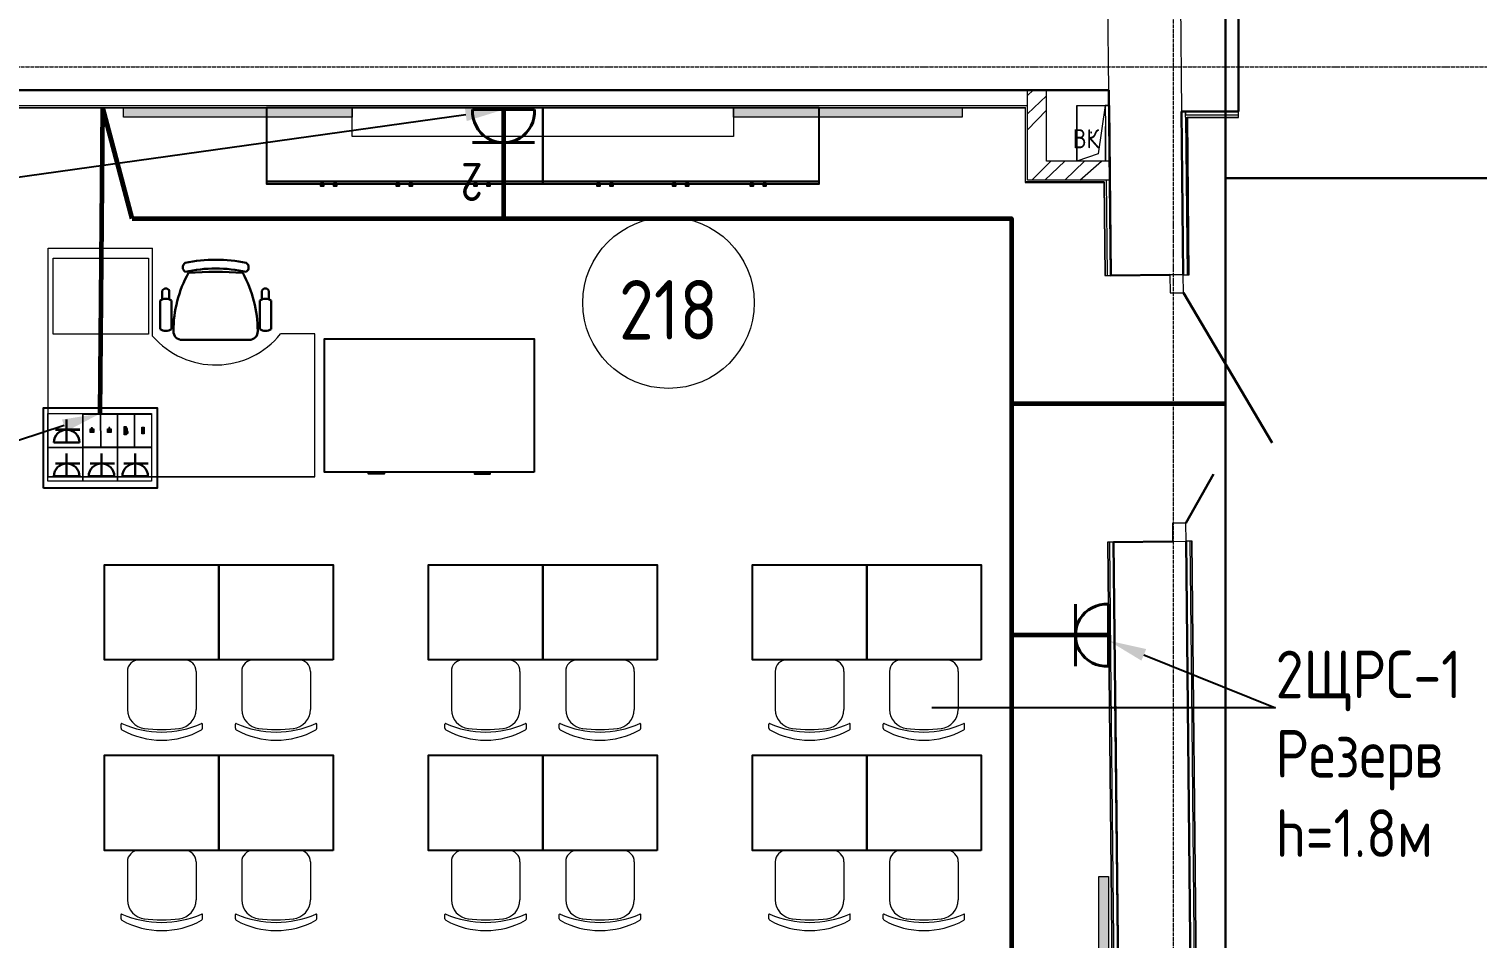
# Model space of a CAD drawing. Header units: millimetres. Extents: x -32 to 417638015, y -35 to 175284279.
# Drawn here: x 416879820 to 416887420, y 175247368 to 175252143 of the extents above; entities that cross this region are included whole.
import ezdxf
from ezdxf import colors
from ezdxf.entities.mleader import LeaderData, LeaderLine
from ezdxf.math import Vec2, Vec3

# ---------------------------------------------------------------- set-up
doc = ezdxf.new("R2010")
doc.units = ezdxf.units.MM
doc.linetypes.add('ADSK_Линия сетки', pattern=[25, 20, -2.5, 0, -2.5])
for name, color, linetype, lineweight in [('_ЭМ_В полу', 26, 'Кабель в трубе', 60), ('_ЭМ_гофра', 5, 'Continuous', 60), ('_ЭМ_ТХобщее_слой', 7, 'Continuous', 30), ('Аннотация', 7, 'Continuous', 18), ('Двери', 7, 'Continuous', 9), ('Обобщенные модели', 7, 'Continuous', 18), ('Оси', 253, 'Continuous', 9), ('Стены внутренние', 7, 'Continuous', 18), ('Стены несущие', 7, 'Continuous', 30), ('Стены отделка', 7, 'Continuous', 30), ('Стены штриховка', 7, 'Continuous', 9), ('ТХ', 5, 'Continuous', 0), ('ШТРИХОВКА', 252, 'Continuous', 15), ('Электро', 250, 'Continuous', 25), ('ЭМ', 5, 'Continuous', 40), ('ЭМ_Лоток 1_2', 162, 'Continuous', 30), ('ЭОМ_Кабель Быт. розеток', 5, 'Continuous', 30), ('ЭОМ_Кабель для СУП', 150, 'Continuous', 9)]:
    doc.layers.add(name, color=color, linetype=linetype, lineweight=lineweight)
for name, color, linetype in [('_ЭМ_Надписи', 7, 'Continuous'), ('PDF _СС_розетки', 7, 'Continuous'), ('ВНУТРЯНКА', 1, 'Continuous'), ('ЭОМ_Лотки рабочие', 5, 'Continuous')]:
    doc.layers.add(name, color=color, linetype=linetype)
doc.layers.add('PDF _ЭОМ _розетки', color=7, linetype='Continuous', true_color=0xeb0000)
doc.layers.add('Линии', color=7, linetype='Continuous', lineweight=9, true_color=0x00a600)
doc.styles.add('ELine', font='txt.shx')
doc.styles.add('GOST Common', font='GOST_Common.ttf', dxfattribs={"width": 0.9, "height": 349.9999999999996})
doc.styles.add('GOST Common_5', font='GOST_Common.ttf', dxfattribs={"width": 0.9, "height": 200})
doc.styles.add('ЭОМ', font='isocpeur.ttf', dxfattribs={"width": 0.85, "height": 250})
doc.linetypes.add('Cable in the tray', pattern='A,5,[130,ltypeshp.shx,S=1,R=0,X=0,Y=0],1.5,[130,ltypeshp.shx,S=1.5,R=90,X=0,Y=-1],1,[130,ltypeshp.shx,S=1,R=0,X=0.5,Y=0],5', length=12.5)
doc.linetypes.add('TRAY', pattern='A,12.119257,["_",ELine,S=4.5,R=90,X=0,Y=-1.555839],0.750382,["_",ELine,S=4.5,R=0,X=0,Y=-0.8058489999999999],1.314849,["_",ELine,S=4.5,R=0,X=0,Y=-0.8058489999999999],2.250029,["_",ELine,S=4.5,R=90,X=0,Y=-1.555839],13.565483', length=30)
doc.linetypes.add('Кабель в трубе', pattern='A,8,[133,ltypeshp.shx,S=1,R=0,X=10,Y=1.3],-3,[130,ltypeshp.shx,S=1.5,R=-45,X=-1.5,Y=0],8', length=19)

# ---------------------------------------------------------------- blocks, each defined once
blk = doc.blocks.new('Стул ученич штабелир №5-7')
at = {"color": 0, "linetype": 'ByBlock', "lineweight": -2}
for p, q in [((-120.064222017827, -6.874120663269423e-05), (120.064222017827, 6.874120663269423e-05)), ((-120.0642220180016, -6.874130849610083e-05), (120.0642220177106, 6.874110476928763e-05)), ((-179.935777982173, -59.99993125879337), (-179.935777982173, -260.3112319844695)), ((-179.9357779823476, -59.99993125888795), (-179.9357779823476, -260.3112319845714)), ((180.064222017827, -59.99993125879337), (180.064222017827, -260.3112319844695)), ((180.0642220177106, -59.99993125888795), (180.0642220177106, -260.3112319845714)), ((-213.4357779821148, -359.0004116515302), (-213.4357779821148, -337.3406056039639)), ((-213.4357779822894, -359.0004116516247), (-213.4357779822894, -337.3406056040585)), ((213.564222017827, -359.0004116515302), (213.564222017827, -337.3406056039639)), ((213.5642220176524, -359.0004116516247), (213.5642220176524, -337.3406056040585))]:
    blk.add_line(p, q, dxfattribs=at)
for centre, radius, start, end in [((-119.9357779822312, -59.99993125879337), 60.00000000000227, 90, 180), ((-119.9357779823476, -59.99993125885157), 59.99999999995964, 90, 180), ((120.0642220178852, -59.99993125879337), 60.00000000000227, 0, 90), ((120.0642220177106, -59.99993125885157), 59.99999999995964, 0, 90), ((-79.93577798217302, -260.3112319844549), 100.0000000000176, 180, 264.2584419996841), ((-79.93577798234764, -260.3112319845568), 100.0000000000176, 180, 264.2584419996841), ((80.06422201782698, -260.3112319844549), 100.0000000000176, 275.7415580003159, 0), ((80.06422201765236, -260.3112319845568), 100.0000000000176, 275.7415580003159, 0), ((-210.435777982173, -337.3406056039494), 2.999999999983853, 63.89783268162118, 180), ((-210.4357779823476, -337.340605604044), 2.999999999983853, 63.89783268162118, 180), ((-203.435777982173, -359.0004116515447), 9.999999999989248, 180, 238.068250632605), ((-203.4357779823476, -359.0004116516466), 9.999999999989248, 180, 238.068250632605), ((0.06422201782697812, 142.3201924452005), 520.8201237039044, 246.3195110063149, 293.6804889936851), ((0.06422201765235513, 142.3201924450987), 520.8201237039044, 246.3195110063149, 293.6804889936851), ((0.06422201782697812, 9.04909030158342), 430.5490215606072, 240.9916647866204, 299.0083352133797), ((0.06422201765235513, 9.049090301488832), 430.5490215606072, 240.9916647866204, 299.0083352133797), ((0.06422201782697812, 435.5341415462426), 800.3966485555333, 263.2469772545854, 276.7530227454146), ((0.06422201765235513, 435.5341415461407), 800.3966485555333, 263.2469772545854, 276.7530227454146), ((203.564222017827, -359.0004116515447), 9.999999999989248, 301.931749367395, 0), ((203.5642220176524, -359.0004116516466), 9.999999999989248, 301.931749367395, 0), ((210.564222017827, -337.3406056039494), 2.999999999983853, 0, 116.1021673183788), ((210.5642220176524, -337.340605604044), 2.999999999983853, 0, 116.1021673183788)]:
    blk.add_arc(centre, radius, start, end, dxfattribs=at)
blk = doc.blocks.new('Тх 2 этаж')
at = {"lineweight": 0, "true_color": 0x939598}
h = blk.add_hatch(color=252, dxfattribs=at)
h.dxf.hatch_style = 1
h.paths.add_polyline_path([(2066.487360225001, 18042.86533671076), (2066.487360225001, 17992.86533671076), (866.4873602250009, 17992.86533671076), (866.4873602250009, 18042.86533671076)])
h = blk.add_hatch(color=252, dxfattribs=at)
h.dxf.hatch_style = 1
h.paths.add_polyline_path([(5266.487360225001, 18042.86533671076), (5266.487360225001, 17992.86533671076), (4066.487360225001, 17992.86533671076), (4066.487360225001, 18042.86533671076)])
h = blk.add_hatch(color=252, dxfattribs=at)
h.dxf.hatch_style = 1
h.paths.add_polyline_path([(6035.110844338778, 12804.86533671024), (5985.110844338778, 12804.86533671024), (5985.110844338837, 14004.86533671024), (6035.110844338837, 14004.86533671024)])
at = {"color": 252, "linetype": 'Continuous', "true_color": 0x939598}
for p, q in [((1616.487360225001, 17654.89283109939), (3066.487360225001, 17654.89283109939)), ((3066.487360225001, 17654.89283109939), (4516.487360225001, 17654.89283109939)), ((1057.539675211185, 17030.71430587553), (1057.539338281029, 16879.53338246065)), ((1069.556882127537, 17082.12080714729), (1069.577691889717, 17036.50976115203)), ((1106.302882638643, 17082.04660590919), (1106.298133779666, 17036.33379109128)), ((1117.766869870131, 17030.71417165006), (1117.766532939975, 16879.53324823495)), ((1580.522511900286, 17030.71314032743), (1580.52217497013, 16879.53221691231)), ((1591.984404445742, 17082.04552349279), (1591.991273038904, 17036.33270864905)), ((1628.732728777803, 17082.11956093711), (1628.711715713027, 17036.50851503498)), ((1640.747383068898, 17030.71300610685), (1640.747046138742, 16879.53208269196)), ((1174.064579942613, 16823.27049977629), (1524.223877187702, 16823.26971939224))]:
    blk.add_line(p, q, dxfattribs=at)
at = {"color": 252, "linetype": 'Continuous', "lineweight": 5, "true_color": 0x939598}
for p, q in [((470.8254981775535, 16104.86533671076), (470.8254981775535, 17304.86533671076)), ((470.8254981775535, 17304.86533671076), (1018.746073312941, 17304.86533671076)), ((1018.746073312941, 16843.8915091604), (1018.746073312941, 17304.86533671076)), ((1870.825498177554, 16854.86533671076), (1689.929819495301, 16854.86533671082)), ((1870.825498177554, 16104.86533669912), (1870.825498177554, 16854.86533669912)), ((1870.825498177554, 16104.86533671076), (1870.825498177554, 16854.86533671076)), ((1870.825498177554, 16104.86533669912), (470.8254981775535, 16104.86533671076)), ((470.8254981775535, 16104.86533671076), (1870.825498177554, 16104.86533671076))]:
    blk.add_line(p, q, dxfattribs=at)
at = {"color": 252, "lineweight": 0, "true_color": 0x939598}
for points in [[(2066.487360225001, 18042.86533671076), (2066.487360225001, 17992.86533671076), (866.4873602250009, 17992.86533671076), (866.4873602250009, 18042.86533671076), (2066.487360225001, 18042.86533671076)], [(5266.487360225001, 18042.86533671076), (5266.487360225001, 17992.86533671076), (4066.487360225001, 17992.86533671076), (4066.487360225001, 18042.86533671076), (5266.487360225001, 18042.86533671076)], [(6035.110844338778, 12804.86533671024), (5985.110844338778, 12804.86533671024), (5985.110844338837, 14004.86533671024), (6035.110844338837, 14004.86533671024), (6035.110844338778, 12804.86533671024)]]:
    blk.add_lwpolyline(points, dxfattribs=at)
at = {"color": 252, "linetype": 'Continuous', "true_color": 0x939598}
for points in [[(1616.487360225001, 18042.86533671076), (1616.487360225001, 17642.86533671076), (3066.487360225001, 17642.86533671076), (3066.487360225001, 18042.86533671076)], [(3066.487360225001, 18042.86533671076), (3066.487360225001, 17642.86533671076), (4516.487360225001, 17642.86533671076), (4516.487360225001, 18042.86533671076)], [(1917.829770420154, 17642.86533671076), (1900.452100630326, 17642.86533671076), (1900.452100630326, 17632.64390318486), (1917.829770420154, 17632.64390318486)], [(1985.508324634691, 17642.86533671076), (1968.130654844863, 17642.86533671076), (1968.130654844863, 17632.64390318486), (1985.508324634691, 17632.64390318486)], [(2314.719219291524, 17642.86533671076), (2297.341549501696, 17642.86533671076), (2297.341549501696, 17632.64390318486), (2314.719219291524, 17632.64390318486)], [(2382.397773506062, 17642.86533671076), (2365.020103716233, 17642.86533671076), (2365.020103716233, 17632.64390318486), (2382.397773506062, 17632.64390318486)], [(2721.741993252595, 17642.86533671076), (2704.364323462767, 17642.86533671076), (2704.364323462767, 17632.64390318486), (2721.741993252595, 17632.64390318486)], [(2789.420547467133, 17642.86533671076), (2772.042877677304, 17642.86533671076), (2772.042877677304, 17632.64390318486), (2789.420547467133, 17632.64390318486)], [(3367.829770420154, 17642.86533671076), (3350.452100630326, 17642.86533671076), (3350.452100630326, 17632.64390318486), (3367.829770420154, 17632.64390318486)], [(3435.508324634691, 17642.86533671076), (3418.130654844863, 17642.86533671076), (3418.130654844863, 17632.64390318486), (3435.508324634691, 17632.64390318486)], [(3764.719219291524, 17642.86533671076), (3747.341549501696, 17642.86533671076), (3747.341549501696, 17632.64390318486), (3764.719219291524, 17632.64390318486)], [(3832.397773506062, 17642.86533671076), (3815.020103716233, 17642.86533671076), (3815.020103716233, 17632.64390318486), (3832.397773506062, 17632.64390318486)], [(4171.741993252595, 17642.86533671076), (4154.364323462767, 17642.86533671076), (4154.364323462767, 17632.64390318486), (4171.741993252595, 17632.64390318486)], [(4239.420547467133, 17642.86533671076), (4222.042877677304, 17642.86533671076), (4222.042877677304, 17632.64390318486), (4239.420547467133, 17632.64390318486)], [(3020.825498177554, 16129.86533671076), (1920.825498177554, 16129.86533671076), (1920.825498177554, 16829.86533671076), (3020.825498177554, 16829.86533671076)]]:
    blk.add_lwpolyline(points, close=True, dxfattribs=at)
at = {"color": 252, "linetype": 'Continuous', "lineweight": 5, "true_color": 0x939598}
for points in [[(4066.487360225001, 17892.86533671082), (2066.487360225001, 17892.86533671082), (2066.487360225001, 18042.86533671076), (4066.487360225001, 18042.86533671076)], [(497.2432072060183, 17253.61041609902), (997.2432072060183, 17253.61041609902), (997.2432072060183, 16853.61041609902), (497.2432072060183, 16853.61041609902)]]:
    blk.add_lwpolyline(points, close=True, dxfattribs=at)
at = {"color": 252, "linetype": 'Continuous', "true_color": 0x939598}
for points in [[(2234.101087106043, 16129.86533671076), (2234.101087106043, 16120.87561639672), (2152.280535407015, 16120.87561639672), (2152.280535407015, 16129.86533671076)], [(2707.549909249065, 16129.86533671076), (2707.549909249065, 16120.87561639672), (2789.370460948092, 16120.87561639672), (2789.370460948092, 16129.86533671076)]]:
    blk.add_lwpolyline(points, dxfattribs=at)
at = {"color": 252, "true_color": 0x939598}
for points in [[(1366.487360224128, 15142.86533671065), (766.4873602241278, 15142.86533671065), (766.4873602241278, 15642.86533671076), (1366.487360224128, 15642.86533671076)], [(1966.487360224593, 15142.86533671065), (1366.487360224593, 15142.86533671065), (1366.487360224593, 15642.86533671076), (1966.487360224593, 15642.86533671076)], [(3066.487360224593, 15142.86533671065), (2466.487360224593, 15142.86533671065), (2466.487360224593, 15642.86533671076), (3066.487360224593, 15642.86533671076)], [(3666.487360225059, 15142.86533671065), (3066.487360225059, 15142.86533671065), (3066.487360225059, 15642.86533671076), (3666.487360225059, 15642.86533671076)], [(4766.487360225059, 15142.86533671065), (4166.487360225059, 15142.86533671065), (4166.487360225059, 15642.86533671076), (4766.487360225059, 15642.86533671076)], [(5366.487360225525, 15142.86533671065), (4766.487360225525, 15142.86533671065), (4766.487360225525, 15642.86533671076), (5366.487360225525, 15642.86533671076)], [(1366.487360224128, 14142.86533671065), (766.4873602241278, 14142.86533671065), (766.4873602241278, 14642.86533671076), (1366.487360224128, 14642.86533671076)], [(1966.487360224593, 14142.86533671065), (1366.487360224593, 14142.86533671065), (1366.487360224593, 14642.86533671076), (1966.487360224593, 14642.86533671076)], [(3066.487360224593, 14142.86533671065), (2466.487360224593, 14142.86533671065), (2466.487360224593, 14642.86533671076), (3066.487360224593, 14642.86533671076)], [(3666.487360225059, 14142.86533671065), (3066.487360225059, 14142.86533671065), (3066.487360225059, 14642.86533671076), (3666.487360225059, 14642.86533671076)], [(4766.487360225059, 14142.86533671065), (4166.487360225059, 14142.86533671065), (4166.487360225059, 14642.86533671076), (4766.487360225059, 14642.86533671076)], [(5366.487360225525, 14142.86533671065), (4766.487360225525, 14142.86533671065), (4766.487360225525, 14642.86533671076), (5366.487360225525, 14642.86533671076)]]:
    blk.add_lwpolyline(points, close=True, dxfattribs=at)
at = {"color": 252, "linetype": 'Continuous', "true_color": 0x939598}
for centre, radius, start, end in [((1752.551063330611, 16871.73931141564), 624.4633710530684, 150.9067723083456, 180.1214723106648), ((1205.211818199488, 17204.41718967579), 28.12327221800075, 124.2914723103923, 235.7082723040991), ((1349.856710680178, 16451.10038618994), 747.5137961953538, 77.6019923053718, 102.3977723137098), ((1349.856814245111, 16497.57019419054), 747.5137961953548, 77.6019923053718, 102.3977723137098), ((1349.854411077569, 15419.26618142467), 1761.918570076576, 85.39382231398093, 94.65462231093323), ((945.746903814259, 16871.7441300411), 624.4533800444574, 359.8779723083235, 29.10589230348115), ((1494.504960925668, 17204.41654494143), 28.12280751992464, 304.2900723023849, 55.70964231347127), ((1087.654322808725, 16980.69436977751), 58.38480618133872, 58.9509823097884, 121.0487723124128), ((1087.944966002018, 17073.52756927087), 20.23648610886494, 24.89545230953778, 155.3353723126191), ((1610.634836007725, 16980.69320423453), 58.38485265115693, 58.95101230724548, 121.0487723124128), ((1610.374812141177, 17073.60052429879), 20.23648610886201, 24.89545230953778, 155.3353723126191), ((1087.65420883277, 16929.55318432784), 58.38482941624959, 238.9509723039595, 301.0487723124128), ((1610.634722031537, 16929.55201878486), 58.38480618134817, 238.9509723039595, 301.0487723124128), ((1173.469867607695, 16868.68242392334), 45.41608186922892, 177.813472307015, 270.7478723090622), ((1524.816468446632, 16868.68140854407), 45.4158030504315, 269.2518723107988, 2.186637302492644)]:
    blk.add_arc(centre, radius, start, end, dxfattribs=at)
at = {"color": 252, "linetype": 'Continuous', "lineweight": 5, "true_color": 0x939598}
blk.add_arc((1349.762107178918, 17129.24694638478), 437.0347128431037, 220.763286195209, 321.1101143190812, dxfattribs=at)
at = {"layer": 'ТХ', "color": 252, "lineweight": 0, "true_color": 0x939598}
for p in [(1066.487360224128, 15142.86533671065), (1666.487360224593, 15142.86533671065), (2766.487360224593, 15142.86533671065), (3366.487360225059, 15142.86533671065), (4466.487360225059, 15142.86533671065), (5066.48736022599, 15142.86533671065), (1066.487360224128, 14142.86533671065), (1666.487360224593, 14142.86533671065), (2766.487360224593, 14142.86533671065), (3366.487360225059, 14142.86533671065), (4466.487360225059, 14142.86533671065), (5066.48736022599, 14142.86533671065)]:
    blk.add_blockref('Стул ученич штабелир №5-7', p, dxfattribs=at)
blk = doc.blocks.new('План 2 этажа')
h = blk.add_hatch()
h.set_pattern_fill('ANSI34', color=8, scale=20)
h.set_pattern_definition([(45, (686.3573730537319, 338.699590410115), (-269.4076836320746, 269.4076836320746), []), (45, (776.1599730537273, 338.699590410115), (-269.4076836320746, 269.4076836320746), []), (45, (865.9625730537227, 338.699590410115), (-269.4076836320746, 269.4076836320746), []), (45, (955.7653730537277, 338.699590410115), (-269.4076836320746, 269.4076836320746), [])])
h.paths.add_polyline_path([(19.74092617310816, 20088.46140689312), (19.74092617310816, 20460.04128891164), (-80.25907382689184, 20460.04128891164), (-80.25907382689181, 19988.46140689307), (352.6480970213973, 19988.46140689307), (351.6083042845436, 20088.46140689312)])
at = {"layer": 'Двери', "color": 8}
for p, q in [((737.8393197887284, 19491.18142709032), (667.843103573192, 19490.45361151804)), ((667.843103573192, 19490.45361151804), (668.8308532784257, 19395.45874665409)), ((738.8270694939621, 19396.18656222637), (737.8393197887284, 19491.18142709032)), ((668.8308532784257, 19395.45874665409), (738.8270694939621, 19396.18656222637)), ((751.4078815290432, 18186.25196764345), (681.4116653135068, 18185.52415207117)), ((681.4116653135068, 18185.52415207117), (682.3994150187405, 18090.52928720722)), ((752.3956312342768, 18091.2571027795), (751.4078815290432, 18186.25196764345)), ((682.3994150187405, 18090.52928720722), (752.3956312342768, 18091.2571027795))]:
    blk.add_line(p, q, dxfattribs=at)
at = {"layer": 'Двери', "color": 8, "lineweight": 30}
for p, q in [((738.8270694939621, 19396.18656222637), (1204.541349745517, 18608.5729455527)), ((751.4078815290432, 18186.25196764345), (896.2436157177289, 18443.24926354756))]:
    blk.add_line(p, q, dxfattribs=at)
at = {"layer": 'Линии', "color": 8}
blk.add_circle((-1963.543623931939, 19343.99402092589), 450.0000000000006, dxfattribs=at)
at = {"layer": 'Обобщенные модели', "color": 8}
for p, q in [((179.7273168728564, 20088.46140689309), (179.7273168728564, 20380.04128891165)), ((179.7273168728564, 20380.04128891165), (179.7273168728564, 20088.46140689309)), ((328.5244428755079, 20380.04128891166), (292.2273168728635, 20125.96140689309)), ((329.7273168728564, 20269.25765650708), (329.7273168728564, 20088.46140689309)), ((329.7273168728564, 20088.46140689309), (329.7273168728564, 20269.25765650708)), ((292.2273168728635, 20125.96140689309), (179.7273168728564, 20088.46140689309))]:
    blk.add_line(p, q, dxfattribs=at)
for radius, start, end in [(2.500000000000002, 0, 180), (2.499999999999998, 119.9999999999582, 180), (2.500000000000002, 180, 0), (2.499999999999999, 240.0000000000418, 345.0000000000051), (2.500000000000002, 14.99999999999487, 90)]:
    blk.add_arc((254.727316872857, 20238.4614068931), radius, start, end, dxfattribs=at)
at = {"layer": 'Оси', "color": 8, "linetype": 'ADSK_Линия сетки'}
for p, q in [((685.9227260921616, -4690.674102031647), (685.922726092278, 44561.6980490618)), ((-9428.37116507889, 20583.69959040972), (56691.21025106532, 20583.69959040951))]:
    blk.add_line(p, q, dxfattribs=at)
at = {"layer": 'Стены внутренние', "color": 8}
for p, q in [((347.7446436607279, 20460.04128891164), (342.9755479547312, 20918.69959041015)), ((722.9960896093398, 20918.69959041015), (728.9229082093807, 20348.69959041011))]:
    blk.add_line(p, q, dxfattribs=at)
at = {"layer": 'Стены несущие', "color": 8}
for p, q in [((1028.468172954512, 20348.69959041011), (1028.468172954512, 20918.69959041015)), ((-5639.009717181209, 20460.04128891164), (347.7446436607279, 20460.04128891164)), ((347.7446436606697, 20460.04128891164), (357.8598603329156, 19487.23042826941)), ((357.8598603319842, 19487.23042826941), (348.5763874817058, 20380.04997982485)), ((728.9229082093807, 20348.69959041011), (1028.468172954512, 20348.69959041011)), ((737.8393197887344, 19491.18142709029), (728.9229082093807, 20348.69959041011)), ((357.8598603329156, 19487.23042826941), (667.8431035731919, 19490.45361151802)), ((682.3994150187355, 18090.52928720725), (372.4161717784591, 18087.30610395857)), ((372.4161717784591, 18087.30610395857), (433.1829459408764, 12243.18236574036)), ((752.395631234278, 18091.25710277953), (813.2869257696439, 12235.15786515081)), ((433.1829459398868, 12243.18236574036), (380.5157193603809, 17308.34821207423))]:
    blk.add_line(p, q, dxfattribs=at)
at = {"layer": 'Стены отделка', "color": 8, "lineweight": 9}
for p, q in [((19.74092617310816, 20088.46140689312), (19.74092617310816, 20460.04128891164)), ((347.7446436607279, 20380.04128891166), (347.7446436607279, 20460.04128891164)), ((-5639.009717181209, 20380.04128891166), (-80.25907382689184, 20380.04128891166)), ((-5419.776669154584, 20368.04128891173), (-92.25907382689184, 20368.04128891166)), ((179.727316872857, 20380.04128891166), (347.7446436607279, 20380.04128891166)), ((348.5763874817058, 20380.04997982485), (328.5774685630458, 20379.84203251847)), ((328.5774685630458, 20379.84203251847), (329.727316872857, 20269.25765650702)), ((748.9218271280988, 20348.90753771648), (728.9229082093807, 20348.69959041011)), ((749.2359271700843, 20318.69959040918), (748.9218271280988, 20348.90753771648)), ((1028.468172954512, 20348.69959040914), (748.9239898630767, 20348.69959040914)), ((748.9239898630767, 20348.69959040914), (748.9239898630767, 20328.69959040914)), ((1028.468172954512, 20328.69959040914), (748.9239898630767, 20328.69959040914)), ((761.2573717086925, 20316.69959040915), (1028.468172954512, 20316.69959040915)), ((769.8375900586834, 19491.51414278052), (761.2573717086925, 20316.69959040915)), ((1028.468172954512, 20316.69959040915), (1028.468172954512, 20348.69959040914)), ((351.6083042855025, 20088.46140689312), (19.74092617310816, 20088.46140689312)), ((320.7711423262954, 19976.46140689308), (325.861590061977, 19486.89771257918)), ((325.861590061977, 19486.89771257918), (357.8598603319842, 19487.23042826941)), ((737.8393197887344, 19491.18142709029), (769.8375900586834, 19491.51414278052)), ((372.4161717775278, 18087.30610395857), (340.4179015075206, 18086.97338826841)), ((340.4179015075206, 18086.97338826841), (396.0576891882229, 12735.9273856423)), ((360.516800441721, 17308.14026476785), (352.4172528587515, 18087.0981566522)), ((380.5157193603809, 17308.34821207423), (372.4161717775278, 18087.30610395857)), ((784.393901504227, 18091.58981846969), (752.395631234278, 18091.25710277953)), ((752.395631234278, 18091.25710277953), (752.395631234278, 18091.25710277953)), ((772.3945501529379, 18091.46505008584), (780.4940977359074, 17312.50715820149)), ((845.517155240057, 12213.18236574027), (784.393901504227, 18091.58981846969))]:
    blk.add_line(p, q, dxfattribs=at)
for points in [[(352.6480970213888, 19988.46140689307), (-80.25907382689184, 19988.46140689307), (-80.25907382689184, 20460.04128891164)], [(-92.25907382689184, 20368.04128891166), (-92.25907382689184, 19976.46140689308), (320.7711423262954, 19976.46140689308)]]:
    blk.add_lwpolyline(points, dxfattribs=at)
at = {"layer": 'Стены штриховка', "color": 8}
for p, q in [((-5421.776669154584, 20370.04128891162), (-90.25907382689184, 20370.04128891162)), ((749.2359271700843, 20318.69959040918), (757.8382387074525, 19491.38937439667)), ((759.2364677399746, 20318.69959040918), (1028.468172954512, 20318.69959040918)), ((767.8376981667825, 19491.49334804989), (759.2364677399746, 20318.69959040918)), ((332.6470158816664, 19988.46140689308), (337.8609414132079, 19487.02248096303)), ((322.7504545854754, 19978.46140689311), (327.8614819538197, 19486.91850730981)), ((342.4177933994215, 18086.99418299904), (398.0577973022009, 12735.9273856423)), ((843.5378429808188, 12211.1823657403), (782.394009612326, 18091.56902373899)), ((407.5384415036533, 12785.9273856423), (360.516800441721, 17308.14026476785)), ((780.4940977359074, 17312.50715820149), (833.4106695402879, 12223.36103040139))]:
    blk.add_line(p, q, dxfattribs=at)
blk.add_lwpolyline([(322.7504545854754, 19978.46140689311), (-90.25907382683363, 19978.4614068931), (-90.25907382689184, 20370.04128891162)], dxfattribs=at)
at = {"layer": 'ЭОМ_Лотки рабочие'}
blk.add_blockref('Тх 2 этаж', (-5689.424382357276, 2325.175952200887), dxfattribs=at)
at = {"layer": 'Аннотация', "color": 8, "insert": (158.2036517547094, 20255.62770502438), "char_height": 100, "width": 156.348, "attachment_point": 1, "line_spacing_factor": 1.022765581104984, "style": 'GOST Common_5'}
blk.add_mtext('\\pxt3.6,7.2,10.8,14.4,18,21.6,25.2,28.8,32.4,36,39.6,43.2,46.8,50.4,54,57.6,61.2,64.8,68.4,72,75.6,79.2,82.8,86.4,90,93.6,97.2,100.8,104.4,108,111.6,115.2;{ВК}', dxfattribs=at)
at = {"layer": 'Аннотация', "color": 8, "lineweight": 9, "insert": (-1963.543623931939, 19307.04590066714), "char_height": 312.5000000000001, "width": 520.2111192702771, "attachment_point": 5, "line_spacing_factor": 1.022765581104984, "style": 'GOST Common'}
blk.add_mtext('218', dxfattribs=at)
blk = doc.blocks.new('_ЭМ_ТХ2_2ЭТАЖнов')
at = {"color": 252, "linetype": 'Continuous', "true_color": 0x939598}
for p, q in [((1741.140251775971, 19646.36919289061), (3191.140251775971, 19646.36919289061)), ((3191.140251775971, 19646.36919289061), (4641.140251775971, 19646.36919289061)), ((1182.192566762125, 19022.19066766675), (1182.19222983197, 18871.00974425186)), ((1194.209773678478, 19073.5971689385), (1194.230583440658, 19027.98612294325)), ((1230.955774189584, 19073.5229677004), (1230.951025330607, 19027.8101528825)), ((1242.419761421072, 19022.19053344127), (1242.419424490916, 18871.00961002616)), ((1705.175403451227, 19022.18950211864), (1705.175066521071, 18871.00857870352)), ((1716.637295996683, 19073.52188528401), (1716.644164589845, 19027.80907044026)), ((1753.385620328743, 19073.59592272832), (1753.364607263968, 19027.98487682618)), ((1765.400274619838, 19022.18936789805), (1765.399937689683, 18871.00844448318)), ((1298.717471493554, 18814.74686156751), (1648.876768738643, 18814.74608118345))]:
    blk.add_line(p, q, dxfattribs=at)
at = {"color": 252, "linetype": 'Continuous', "lineweight": 5, "true_color": 0x939598}
for p, q in [((595.4783897285524, 18096.34169850194), (595.4783897285524, 19296.34169850194)), ((595.4783897285524, 19296.34169850194), (1143.39896486394, 19296.34169850194)), ((1143.39896486394, 18835.36787095157), (1143.39896486394, 19296.34169850194)), ((1995.478389728552, 18846.34169850194), (1814.5827110463, 18846.341698502)), ((1995.478389728552, 18096.3416984903), (1995.478389728552, 18846.3416984903)), ((1995.478389728552, 18096.34169850194), (1995.478389728552, 18846.34169850194)), ((1995.478389728552, 18096.3416984903), (595.4783897285524, 18096.34169850194)), ((595.4783897285524, 18096.34169850194), (1995.478389728552, 18096.34169850194))]:
    blk.add_line(p, q, dxfattribs=at)
at = {"color": 252, "linetype": 'Continuous', "true_color": 0x939598}
for centre, radius, start, end in [((1474.50970579611, 18489.04655598176), 747.5137961953548, 77.60199230505852, 102.397772314023), ((1877.20395488161, 18863.21567320685), 624.4633710530684, 150.9067723080416, 180.1214723106643), ((1329.864709750429, 19195.893551467), 28.12327221800075, 124.2914723102376, 235.7082723052254), ((1474.509602231119, 18442.57674798114), 747.5137961953538, 77.60199230505852, 102.397772314023), ((1474.507302628568, 17410.74254321588), 1761.918570076576, 85.3938223140479, 94.65462231088247), ((1070.3997953652, 18863.22049183232), 624.4533800444574, 359.877972308325, 29.105892302794), ((1619.157852476608, 19195.89290673264), 28.12280751992464, 304.2900723030044, 55.70964231442149), ((1212.597857552959, 19065.00393106207), 20.23648610886494, 24.89545231006347, 155.3353723118577), ((1735.027703692118, 19065.07688609), 20.23648610886201, 24.89545231006347, 155.3353723118577), ((1212.307214359666, 18972.17073156873), 58.38480618133872, 58.95098230891718, 121.0487723124845), ((1735.287727558665, 18972.16956602574), 58.38485265115693, 58.95101230680429, 121.0487723124845), ((1212.30710038371, 18921.02954611906), 58.38482941624959, 238.9509723044859, 301.0487723124845), ((1298.122759158636, 18860.15878571452), 45.41608186922892, 177.8134723070741, 270.747872309065), ((1649.469359997631, 18860.15777033524), 45.4158030504315, 269.2518723108124, 2.186637302555273), ((1735.287613582535, 18921.02838057607), 58.38480618134817, 238.9509723044859, 301.0487723124845)]:
    blk.add_arc(centre, radius, start, end, dxfattribs=at)
at = {"color": 252, "linetype": 'Continuous', "lineweight": 5, "true_color": 0x939598}
blk.add_arc((1474.414998729917, 19120.72330817596), 437.0347128431037, 220.7632861938922, 321.1101143196935, dxfattribs=at)
at = {"layer": 'ТХ', "color": 252, "lineweight": 0, "true_color": 0x939598}
for p in [(1191.140251775098, 17134.34169850184), (1791.140251775563, 17134.34169850184), (2891.140251775563, 17134.34169850184), (3491.140251776029, 17134.34169850184), (4591.140251776029, 17134.34169850184), (5191.14025177696, 17134.34169850184), (1191.140251775098, 16134.34169850184), (1791.140251775563, 16134.34169850184), (2891.140251775563, 16134.34169850184), (3491.140251776029, 16134.34169850184), (4591.140251776029, 16134.34169850184), (5191.14025177696, 16134.34169850184)]:
    blk.add_blockref('Стул ученич штабелир №5-7', p, dxfattribs=at)
blk = doc.blocks.new('розетк для люка')
at = {"layer": 'ВНУТРЯНКА', "color": 5, "lineweight": 30, "ltscale": 100, "transparency": 33554687}
blk.add_line((-67.11747854948044, -58.844417036511), (-67.11747854948044, 69.0245871595107), dxfattribs=at)
at = {"layer": 'Электро', "color": 5, "lineweight": 30, "transparency": 33554687}
for p, q in [((0, 0.0003593091387301683), (-120.061785097234, 0.0003593091387301683)), ((0, 67.26808135141619), (0, -67.26808135141619))]:
    blk.add_line(p, q, dxfattribs=at)
blk.add_ellipse((0.1495329299941659, 0), major_axis=(47.56583400309081, 47.56583400309035), ratio=0.9999999999999749, start_param=0.7876211000824064, end_param=3.924767880302308, dxfattribs=at)
blk = doc.blocks.new('Люк на 6 мест')
h = blk.add_hatch(color=256)
h.dxf.hatch_style = 1
h.paths.add_polyline_path([(-284.6164134591818, 515.7474190315988), (-284.5652974923141, 526.8375173213717), (-319.1556172966957, 526.9969494201068), (-319.2067332635634, 515.906851130334)])
h = blk.add_hatch(color=256)
h.dxf.hatch_style = 1
h.paths.add_polyline_path([(-323.7025677859856, 435.0548833542289), (-323.7022941317482, 435.1142552340189), (-313.005850428257, 442.7868896221062), (-289.0984504525622, 442.7241952550849), (-279.4343289099706, 434.9577158932825), (-279.4340552561989, 435.0170877726068), (-279.3240828458293, 422.808255480255), (-323.5925953751503, 422.8460510616442)])
h = blk.add_hatch(color=256)
h.dxf.hatch_style = 1
h.paths.add_polyline_path([(-311.7315014389605, 334.8334641364127), (-311.7421021068731, 341.7084559640571), (-317.2420955689886, 341.6999754296339), (-317.2505761034117, 347.1999688908181), (-311.750582641529, 347.2084494252413), (-311.7611833096744, 354.0834412533513), (-292.5112061932014, 354.1131231245308), (-292.4815243222547, 334.8631460071265)])
h = blk.add_hatch(color=256)
h.dxf.hatch_style = 1
h.paths.add_polyline_path([(-311.2660800683661, 243.1889807875316), (-311.2766807362786, 250.063972615176), (-316.7766741983942, 250.0554920807529), (-316.7851547328173, 255.5554855419371), (-311.2851612709346, 255.5639660763602), (-311.29576193908, 262.4389579044703), (-292.0457848226069, 262.4686397756498), (-292.0161029516603, 243.2186626582454)])
for p, q in [((-323.7025677855199, 435.0548833542289), (-323.7022941317482, 435.1142552340189)), ((-323.5925953751503, 422.8460510616442), (-323.7025677855199, 435.0548833542289)), ((-279.3240828458293, 422.808255480255), (-323.5925953751503, 422.8460510616442)), ((-289.0984504525622, 442.7241952550849), (-296.8204412725827, 442.7122885844456)), ((-296.8204412725827, 442.7122885844456), (-296.8085346021762, 434.9902977641923)), ((-289.0865437821558, 435.0022044345988), (-289.0984504525622, 442.7241952550849)), ((-289.0865437821558, 435.0022044345988), (-279.4340552561989, 435.0170877726068)), ((-279.4340552561989, 435.0170877726068), (-279.3240828458293, 422.808255480255))]:
    blk.add_line(p, q)
for points in [[(-215.4657629050489, 477.0801654207753), (-388.3062678503629, 476.7635674309568), (-388.3062678503629, 565.6642030309304), (-215.4657629050489, 565.9808010207489)], [(-215.4657629050489, 388.1795298208017), (-388.3062678503629, 387.8629318309831), (-388.3062678503629, 476.7635674309568), (-215.4657629050489, 477.0801654207753)], [(-284.5652974918485, 526.8375173213717), (-284.6164134587161, 515.7474190315988), (-319.2067332635634, 515.906851130334), (-319.1556172966957, 526.9969494201068)], [(-215.4657629050489, 299.2788942208281), (-388.3062678503629, 298.9622962310095), (-388.3062678503629, 387.8629318309831), (-215.4657629050489, 388.1795298208017)], [(-215.8419085670903, 205.4565212957386), (-388.6824135124043, 205.1399233059201), (-388.3062678503629, 298.9631910803387), (-215.4657629050489, 299.2797890701572)]]:
    blk.add_lwpolyline(points, close=True)
for points in [[(-311.750582641529, 347.2084494252413), (-317.2505761034117, 347.1999688908181), (-317.2420955689886, 341.6999754296339), (-311.7421021068731, 341.7084559640571)], [(-311.750582641529, 347.2084494252413), (-311.7611833096744, 354.0834412533513), (-292.5112061932014, 354.1131231245308)], [(-292.5112061932014, 354.1131231245308), (-292.4815243222547, 334.8631460071265), (-311.7315014389605, 334.8334641364127), (-311.7421021068731, 341.7084559640571)], [(-311.2851612709346, 255.5639660763602), (-316.7851547328173, 255.5554855419371), (-316.7766741983942, 250.0554920807529), (-311.2766807362786, 250.063972615176)], [(-311.2851612709346, 255.5639660763602), (-311.29576193908, 262.4389579044703), (-292.0457848226069, 262.4686397756498)], [(-292.0457848226069, 262.4686397756498), (-292.0161029516603, 243.2186626582454), (-311.2660800683661, 243.1889807875316), (-311.2766807362786, 250.063972615176)]]:
    blk.add_lwpolyline(points)
at = {"layer": 'PDF _СС_розетки', "linetype": 'Continuous', "lineweight": 20, "transparency": 33554687}
for points in [[(-391.1627966398373, 565.9808010207489), (-213.3615254396573, 565.9808010207489), (-213.3615254396573, 388.1795298208017), (-391.1627966398373, 388.1795298208017)], [(-391.1627966398373, 388.1795298208017), (-213.3615254396573, 388.1795298208017), (-213.3615254396573, 205.2982223008294), (-391.1627966398373, 205.2982223008294)], [(-391.1627966398373, 388.1795298208017), (-213.3615254396573, 388.1795298208017), (-213.3615254396573, 205.2982223008294), (-391.1627966398373, 205.2982223008294)], [(-391.1627966398373, 205.2982223008294), (-213.3615254396573, 205.2982223008294), (-213.3615254396573, 22.41691478085704), (-391.1627966398373, 22.41691478085704)]]:
    blk.add_lwpolyline(points, close=True, dxfattribs=at)
at = {"layer": 'PDF _ЭОМ _розетки', "color": 3, "linetype": 'Continuous', "lineweight": 25, "transparency": 33554687}
blk.add_lwpolyline([(0, 0), (-421.6430145595223, 0), (-421.6430145595223, 596.4610189408995), (0, 596.4610189408995)], close=True, dxfattribs=at)
at = {"layer": 'PDF _ЭОМ _розетки', "color": 7, "linetype": 'Continuous', "lineweight": 20, "transparency": 33554687}
for points in [[(-35.56025423947722, 388.1795298208017), (-213.3615254396573, 388.1795298208017), (-213.3615254396573, 565.9808010207489), (-35.56025423947722, 565.9808010207489)], [(-35.56025423947722, 205.2982223008294), (-213.3615254396573, 205.2982223008294), (-213.3615254396573, 388.1795298208017), (-35.56025423947722, 388.1795298208017)], [(-35.56025423947722, 22.41691478085704), (-213.3615254396573, 22.41691478085704), (-213.3615254396573, 205.2982223008294), (-35.56025423947722, 205.2982223008294)]]:
    blk.add_lwpolyline(points, close=True, dxfattribs=at)
at = {"layer": 'ВНУТРЯНКА', "color": 5, "lineweight": 30, "ltscale": 100, "transparency": 33554687}
for p, q in [((-128.9823544034734, 244.7195189581253), (-128.9823544034734, 372.5885231543798)), ((-128.8328214734793, 244.7195189581253), (-128.8328214734793, 372.588523154147)), ((-306.7836256036535, 61.83821143815294), (-306.7836256036535, 189.7072156344075)), ((-306.6340926736593, 61.83821143815294), (-306.6340926736593, 189.7072156341746)), ((-128.8328214734793, 61.83821143815294), (-128.8328214734793, 189.7072156341746))]:
    blk.add_line(p, q, dxfattribs=at)
at = {"layer": 'ВНУТРЯНКА', "color": 1, "lineweight": 30, "ltscale": 100, "transparency": 33554687}
blk.add_line((-128.9823544034734, 61.83821143815294), (-128.9823544034734, 189.7072156344075), dxfattribs=at)
at = {"layer": 'Электро', "color": 5, "lineweight": 30, "transparency": 33554687}
for p, q in [((-61.864875853993, 370.8320173460525), (-61.864875853993, 236.2958546432201)), ((-61.71534292399883, 370.8320173460525), (-61.71534292399883, 236.2958546432201)), ((-61.864875853993, 303.564295303775), (-181.9266609512269, 303.564295303775)), ((-61.71534292399883, 303.564295303775), (-181.7771280212328, 303.564295303775)), ((-239.5166141241789, 187.9507098260801), (-239.5166141241789, 53.41454712324776)), ((-61.71534292399883, 187.9507098260801), (-61.71534292399883, 53.41454712324776)), ((-239.6661470541731, 120.6829877838027), (-359.727932151407, 120.6829877838027)), ((-239.5166141241789, 120.6829877838027), (-359.5783992214128, 120.6829877838027)), ((-61.71534292399883, 120.6829877838027), (-181.7771280212328, 120.6829877838027))]:
    blk.add_line(p, q, dxfattribs=at)
at = {"layer": 'Электро', "color": 1, "lineweight": 30, "transparency": 33554687}
for p, q in [((-239.6661470541731, 187.9507098260801), (-239.6661470541731, 53.41454712324776)), ((-61.864875853993, 187.9507098260801), (-61.864875853993, 53.41454712324776)), ((-61.864875853993, 120.6829877838027), (-181.9266609512269, 120.6829877838027))]:
    blk.add_line(p, q, dxfattribs=at)
at = {"layer": 'Электро', "color": 5, "lineweight": 30, "transparency": 33554687}
for centre in [(-61.71534292399883, 303.5639359946363), (-61.56580999400467, 303.5639359946363), (-239.5166141241789, 120.6826284746639), (-239.3670811941847, 120.6826284746639), (-61.56580999400467, 120.6826284746639)]:
    blk.add_ellipse(centre, major_axis=(47.56583400309081, 47.56583400309035), ratio=0.9999999999999749, start_param=0.7876211000824064, end_param=3.924767880302308, dxfattribs=at)
at = {"layer": 'Электро', "color": 1, "lineweight": 30, "transparency": 33554687}
blk.add_ellipse((-61.71534292399883, 120.6826284746639), major_axis=(47.56583400309081, 47.56583400309035), ratio=0.9999999999999749, start_param=0.7876211000824064, end_param=3.924767880302308, dxfattribs=at)
at = {"color": 5, "linetype": 'TRAY', "lineweight": 53, "transparency": 33554687}
blk.add_blockref('розетк для люка', (-61.864875853993, 480.2570590768009), dxfattribs=at)
blk = doc.blocks.new('1м розетка IP20')
at = {"layer": 'ЭМ', "color": 5}
for p, q in [((-10.46755168188247, 162.7321568910265), (-10.46755168192612, -162.7321568912412)), ((163.0684657593665, 162.7321568816078), (163.0684657593374, -162.7321569010965)), ((-10.46755168189702, -1.091393642127514e-10), (315.4856732268672, -3.637978807091713e-11))]:
    blk.add_line(p, q, dxfattribs=at)
blk.add_arc((0, 0), 163.0684657580474, 266.3195877734414, 93.6804122265587, dxfattribs=at)
blk = doc.blocks.new('2м розетка IP20')
at = {"layer": 'ЭМ', "color": 5}
for p, q in [((-494124.5288989447, -357092.425935962), (-494124.5288989448, -356766.4727110532)), ((-494287.2610558264, -356918.8899185207), (-493961.7967420437, -356918.8899185208)), ((-494287.2610558359, -357092.4259359619), (-493961.7967420536, -357092.425935962))]:
    blk.add_line(p, q, dxfattribs=at)
blk.add_arc((-494124.5288989448, -357081.9583842801), 163.0684657580474, 356.3195877733476, 183.6804122266523, dxfattribs=at)
at = {"layer": 'ЭОМ_Кабель Быт. розеток', "color": 7, "insert": (-494016.0561024608, -356612.1914261652), "char_height": 200, "attachment_point": 1, "style": 'ЭОМ'}
blk.add_mtext_dynamic_manual_height_columns('2', width=91.25622940808535, gutter_width=1250, heights=[0], dxfattribs=at)

msp = doc.modelspace()

# ---------------------------------------------------------------- block references
at = {"layer": 'ШТРИХОВКА'}
msp.add_blockref('План 2 этажа', (416885140.0062945, 175231360.8653707), dxfattribs=at)

# ---------------------------------------------------------------- next in the draw order: linework, layer by layer
at = {"layer": '_ЭМ_В полу', "ltscale": 25, "elevation": -64.26463315267222}
msp.add_lwpolyline([(416880194.267101, 175250122.812832), (416880208.6243848, 175251728.9066596)], dxfattribs=at)
at = {"layer": '_ЭМ_гофра', "linetype": 'ByBlock'}
for points in [[(416880361.2954359, 175251147.2821558), (416880208.6243848, 175251728.9066596)], [(416882311.0794962, 175251719.3483542), (416882311.0794962, 175251147.2821558)], [(416880361.2954359, 175251147.2821558), (416884977.0064469, 175251147.2821558), (416884977.0064469, 175244024.667894), (416880140.9505113, 175244024.667894), (416880140.9505113, 175243731.7927563)], [(416884977.0064469, 175250175.9084548), (416886099.0715888, 175250175.9084548)], [(416885485.5097041, 175248958.7501302), (416884977.0064469, 175248958.7501302)]]:
    msp.add_lwpolyline(points, dxfattribs=at)
at = {"layer": 'ЭМ_Лоток 1_2', "linetype": 'Cable in the tray', "ltscale": 50}
for points in [[(416886099.0715888, 175254549.0820753), (416886099.0715888, 175241535.2944958), (416933923.3663307, 175241535.2944958)], [(416888402.9348679, 175251358.5336712), (416886099.0715888, 175251358.5336712)]]:
    msp.add_lwpolyline(points, dxfattribs=at)

# ---------------------------------------------------------------- next in the draw order: block references
at = {"layer": '_ЭМ_ТХобщее_слой', "lineweight": 50}
msp.add_blockref('_ЭМ_ТХ2_2ЭТАЖнов', (416879325.9290206, 175231694.5649611), dxfattribs=at)
at = {"layer": 'ЭМ', "rotation": 180.0000000000092}
msp.add_blockref('1м розетка IP20', (416885475.0421523, 175248958.7501302), dxfattribs=at)
at = {"layer": 'ЭОМ_Кабель Быт. розеток', "rotation": 180}
msp.add_blockref('2м розетка IP20', (416388186.5505973, 174894626.9224182), dxfattribs=at)
at = {"layer": 'ЭОМ_Кабель для СУП', "color": 217, "linetype": 'ByBlock', "lineweight": 40, "true_color": 0x93278f, "transparency": 33554687, "rotation": 270}
msp.add_blockref('Люк на 6 мест', (416879897.528225, 175249731.6500354, -64.26463315267222), dxfattribs=at)

# ---------------------------------------------------------------- next in the draw order: leaders
at = {"layer": '_ЭМ_Надписи', "color": 7, "ltscale": 5}
ml = msp.add_multileader_mtext('Standard', dxfattribs=at)
ml.set_content('{\\fGOST Common|b0|i0|c204|p34;\\W0.9;\\C256;2ЩРС-1\\fISOCPEUR|b0|i0|c204|p34;\\W0.85; Гр.4\\Ph=2.0м\\P\\W1;\\C0;Итер. у-во}', color=1, style='ЭОМ')
ml.set_leader_properties()
ml.build(insert=Vec2(0, 0))
ml.multileader.update_dxf_attribs({"text_left_attachment_type": 6, "text_right_attachment_type": 6, "dogleg_length": 0, "arrow_head_size": 200})
ctx = ml.context
ctx.base_point, ctx.char_height, ctx.arrow_head_size, ctx.landing_gap_size, ctx.plane_origin = Vec3(416872276.4438728, 175250548.1212387), 250, 200, 0, Vec3(416871163.4207184, 175259285.904854)
ctx.left_attachment, ctx.right_attachment = 6, 6
notes = []
notes.append((ctx, [(1, (1, 1, 0), (416873926.4438728, 175250548.1212387), (-1, 0), 0, [(0, [(416882311.0794962, 175251719.3483542)], 0, [])])]))
ctx.mtext.insert, ctx.mtext.width, ctx.mtext.flow_direction = Vec3(416872276.4438728, 175250873.1212387), 2880, 5
ml = msp.add_multileader_mtext('Standard', dxfattribs=at)
ml.set_content('{\\fGOST Common|b0|i0|c0|p34;\\W0.9;\\C256;2\\fGOST Common|b0|i0|c204|p34;ЩРС-1\\fISOCPEUR|b0|i0|c204|p34;\\W0.85; Гр.4\\P\\W1;\\C0;Раб.место учителя, ноутбук}', color=1, style='ЭОМ')
ml.set_leader_properties()
ml.build(insert=Vec2(0, 0))
ml.multileader.update_dxf_attribs({"text_left_attachment_type": 6, "text_right_attachment_type": 6, "dogleg_length": 0, "arrow_head_size": 200})
ctx = ml.context
ctx.base_point, ctx.char_height, ctx.arrow_head_size, ctx.landing_gap_size, ctx.plane_origin = Vec3(416872276.4438728, 175248415.723644, -64.26463315267222), 250, 200, 0, Vec3(416857765.0200067, 175258631.7047987, -64.26463315267222)
ctx.left_attachment, ctx.right_attachment = 6, 6
notes.append((ctx, [(1, (1, 1, 0), (416875013.9438728, 175248415.723644, -64.26463315267222), (-1, 0), 0, [(0, [(416880194.267101, 175250122.812832, -64.26463315267222)], 0, [])])]))
ctx.mtext.insert, ctx.mtext.width, ctx.mtext.defined_height, ctx.mtext.flow_direction = Vec3(416872276.4438728, 175248740.723644, -64.26463315267222), 2880, 545.6159617257083, 5
ml = msp.add_multileader_mtext('Standard', dxfattribs=at)
ml.set_content('{\\fGOST Common|b0|i0|c204|p34;\\W0.9;\\C256;2ЩРС-1\\fISOCPEUR|b0|i0|c204|p34;\\W0.85; Гр.4 \\PРезерв\\P\\fGOST Common|b0|i0|c0|p34;\\W0.9;h=\\fGOST Common|b0|i0|c204|p34;1\\fGOST Common|b0|i0|c0|p34;.\\fGOST Common|b0|i0|c204|p34;8м}', color=1, style='ЭОМ')
ml.set_leader_properties()
ml.build(insert=Vec2(0, 0))
ml.multileader.update_dxf_attribs({"text_left_attachment_type": 6, "text_right_attachment_type": 6, "dogleg_length": 0, "arrow_head_size": 200})
ctx = ml.context
ctx.base_point, ctx.char_height, ctx.arrow_head_size, ctx.landing_gap_size, ctx.plane_origin = Vec3(416886362.5331282, 175248577.6744438, -64.26463315267222), 250, 200, 0, Vec3(416868782.5944999, 175264478.2928315, -64.26463315267222)
ctx.left_attachment, ctx.right_attachment = 6, 6
notes.append((ctx, [(0, (1, 1, 0), (416886362.5331282, 175248577.6744438, -64.26463315267222), (1, 0), 0, [(0, [(416885485.5097041, 175248930.143167, -64.26463315267222)], 0, [])])]))
ctx.mtext.insert, ctx.mtext.width, ctx.mtext.defined_height, ctx.mtext.flow_direction = Vec3(416886362.5331282, 175248877.6744438, -64.26463315267222), 2880, 545.6159617257083, 5
for ctx, leaders in notes:
    for number, flags, end, landing, length, lines in leaders:
        leader = LeaderData()
        leader.index, (leader.has_last_leader_line, leader.has_dogleg_vector, leader.attachment_direction) = number, flags
        leader.last_leader_point, leader.dogleg_vector, leader.dogleg_length = Vec3(end), Vec3(landing), length
        for number, points, colour, breaks in lines:
            line = LeaderLine()
            line.index, line.vertices, line.color, line.breaks = number, Vec3.list(points), colors.encode_raw_color(colour), breaks
            leader.lines.append(line)
        ctx.leaders.append(leader)

doc.saveas('drawing.dxf')
